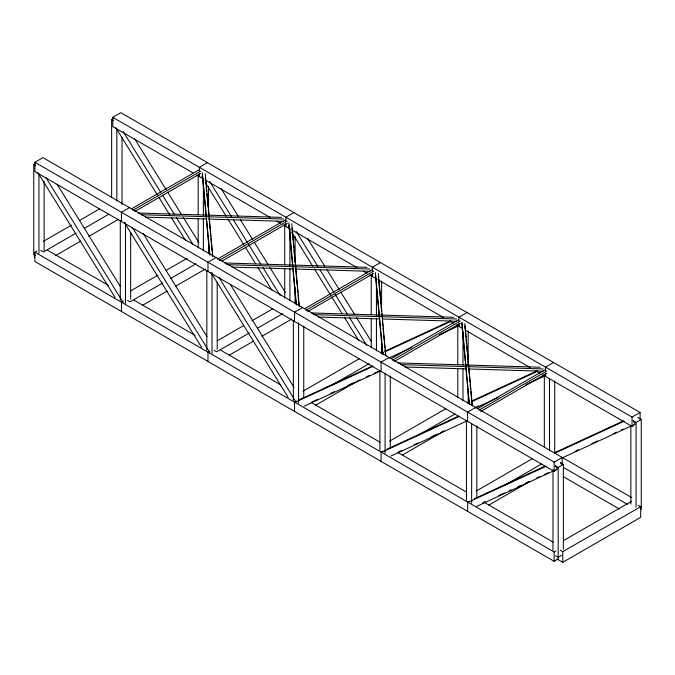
<?xml version="1.0" encoding="UTF-8"?>
<svg xmlns="http://www.w3.org/2000/svg" width="675" height="675" viewBox="0 0 675 675"><rect width="100%" height="100%" fill="white"/><g stroke="black" fill="none" stroke-linecap="round" stroke-linejoin="round"><path stroke-width="1.01" d="M555.938 470.332L554.15 471.369L34.914 171.593L34.914 162.295L42.964 157.655L631.884 497.661M192.966 172.91L112.801 126.63L112.801 117.332L120.85 112.683L640.086 412.459L640.086 419.69M35.48 255.555L33.75 254.559L33.75 164.624L35.48 163.62M111.637 197.041L111.637 119.661L113.366 118.657M43.394 241.346L71.466 225.138M79.616 220.43L99.537 208.929M558.622 558.723L554.15 561.305L34.914 261.529L34.914 252.231L36.703 251.201M76.157 233.069L43.554 251.893L41.04 250.442M84.308 228.369L108.759 214.253M129.507 207.613L121.458 212.262L121.458 221.552M207.385 162.65L199.344 167.299L199.344 171.425M131.735 208.693L198.754 169.999M132.806 210.355L200.728 171.138M55.325 255.741L80.679 241.102M88.83 236.393L118.716 219.139M134.62 211.587L200.728 173.416M130.832 290.782L158.001 275.096M166.151 270.397L186.983 258.365M123.247 301.16L121.458 302.198L121.458 311.487M162.692 283.036L130.089 301.86L127.575 300.409M170.843 278.328L196.197 263.689M216.042 257.58L207.993 262.229L207.993 271.519M293.929 212.608L285.879 217.257L285.879 221.392M217.375 259.183L285.297 219.966M219.35 260.322L287.272 221.105M142.771 305.176L167.223 291.06M175.373 286.36L205.259 269.106M222.067 261.031L287.272 223.383M217.375 340.748L243.641 325.586M251.792 320.878L272.616 308.855M209.782 351.127L207.993 352.156L207.993 361.454M249.235 332.994L216.624 351.818L214.118 350.367M257.386 328.295L282.741 313.656M302.586 307.538L294.536 312.188L294.536 321.477M380.464 262.575L372.414 267.224L372.414 271.35M304.813 308.618L371.832 269.924M305.885 310.281L373.807 271.063M229.306 355.143L253.758 341.027M261.908 336.319L291.794 319.064M307.699 311.512L373.807 273.341M303.007 391.23L359.159 358.813M296.325 401.085L294.536 402.123L294.536 411.413M332.142 385.054L369.276 363.614M389.121 357.505L381.071 362.146L381.071 371.444M467.007 312.533L458.958 317.183L458.958 321.317M391.357 358.577L458.367 319.891M392.42 360.239L460.342 321.03M315.841 405.11L357.505 381.054M394.234 361.479L460.342 323.308M389.543 441.197L445.694 408.78M382.86 451.052L381.071 452.081L381.071 461.379M418.686 435.012L454.908 414.096M475.656 407.464L467.615 412.113L467.615 421.402M553.542 362.5L545.493 367.149L545.493 371.275M477.892 408.544L544.911 369.849M478.963 410.206L546.885 370.988M402.384 455.068L444.04 431.013M480.769 411.438L546.885 373.267M476.086 491.155L532.229 458.738M469.403 501.01L467.615 502.048L467.615 511.338M505.221 484.979L541.451 464.062M34.914 162.295L554.15 462.071L562.199 457.431L562.199 463.624M112.801 117.332L632.036 417.108L640.086 412.459M488.919 505.035L529.673 481.503M555.576 465.893L558.174 467.395L563.363 464.4L563.363 549.104M633.462 420.93L636.061 422.432L641.25 419.428L641.25 509.363M542.759 374.861L632.036 426.398L633.825 425.368M563.524 540.599L631.446 501.382M34.914 252.231L554.15 552.007L555.938 550.977M560.267 550.218L562.781 551.669L640.668 506.706L640.668 517.345L562.781 562.317L556.917 558.925M555.576 555.829L558.174 557.331L561.634 555.331M381.105 352.991L383.003 352.114M384.91 351.236L450.529 320.929M381.62 353.354L383.518 352.477M385.425 351.599L451.043 321.292M388.893 358.062L411.716 347.515M439.298 334.775L459.27 325.552M299.413 399.718L372.642 365.892M296.123 401.836L373.157 366.255M311.453 402.224L318.102 399.144M330.472 393.441L334.268 391.677M347.583 385.535L353.295 382.894M358.045 380.7L359.952 379.823M366.601 376.743L369.461 375.427M374.212 373.233L378.017 371.478M304.358 406.097L380.43 370.963M467.64 402.95L469.547 402.072M471.445 401.195L537.064 370.887M471.96 401.558L537.578 371.25M475.875 407.219L478.727 405.903M475.436 408.021L498.26 397.482M525.833 384.742L545.805 375.519M386.902 449.238L458.232 416.298M382.666 451.794L459.692 416.222M397.988 452.182L401.794 450.428M414.155 444.715L417.96 442.96M431.274 436.809L436.978 434.177M441.737 431.983L443.635 431.106M390.892 456.064L466.973 420.922M554.183 452.917L623.607 420.854M554.698 453.279L624.113 421.217M574.771 451.474L578.576 449.719M591.891 443.568L597.594 440.927M613.761 433.46L616.612 432.143M621.371 429.95L623.27 429.072M561.971 457.987L635.2 424.162L633.217 420.466M474.398 498.757L544.767 466.256M469.201 501.761L546.235 466.18M482.625 503.027L485.477 501.711M498.791 495.56L504.495 492.927M509.254 490.725L511.152 489.847M517.809 486.776L520.661 485.46M525.42 483.258L529.225 481.503M536.827 477.993L539.679 476.668M544.438 474.474L548.243 472.719M476.483 506.461L557.314 469.125L555.331 465.438M138.198 213.022L281.543 217.384M141.218 214.734L283.508 219.054M145.429 217.139L206.567 218.995M208.676 219.063L283.508 221.332M224.741 262.988L367.031 267.308M226.699 264.659L370.043 269.021M231.972 267.098L293.102 268.954M295.211 269.021L370.043 271.299M311.276 312.947L453.566 317.275M313.242 314.626L456.578 318.98M318.507 317.064L379.645 318.921M382.801 319.013L456.578 321.258M397.82 362.914L540.11 367.234M400.832 364.618L543.122 368.947M405.051 367.023L466.18 368.879M468.29 368.947L543.122 371.225M637.791 417.437L641.25 419.428M111.637 119.661L113.366 120.656M196.611 175.011L202.981 178.689M205.715 180.267L270.397 217.612M276.775 221.29L280.412 223.4M283.146 224.977L289.524 228.656M292.258 230.234L356.932 267.57M363.31 271.257L366.955 273.358M369.689 274.936L376.059 278.615M377.882 279.669L443.467 317.537M449.845 321.216L453.49 323.317M456.224 324.894L462.603 328.582M465.337 330.159L530.01 367.495M535.477 370.651L540.034 373.283M638.153 505.254L640.668 506.706M560.773 462.898L563.363 464.4M563.718 467.598L627.48 504.411M33.75 164.624L35.48 165.62M563.718 476.888L619.279 508.975M47.52 250.214L108.557 285.449M134.055 300.181L195.092 335.416M220.598 350.139L280.716 384.851M311.69 402.73L380.008 442.176M398.225 452.697L466.552 492.142M483.857 502.132L553.087 542.101M307.547 238.376L324.751 266.178M326.97 269.764L339.171 289.499M340.833 292.182L354.704 314.609M356.366 317.292L371.343 341.508M296.257 231.517L317.891 266.49M320.11 270.076L333.982 292.494M335.087 294.283L347.296 314.018M349.507 317.604L366.711 345.406M288.343 226.792L290.014 229.483M291.676 232.175L312.753 266.245M314.415 268.937L330.505 294.941M331.611 296.738L342.157 313.774M344.377 317.36L358.796 340.681M221.012 188.418L238.207 216.219M240.427 219.805L252.636 239.532M254.298 242.224L268.161 264.642M269.831 267.334L285.365 292.444M209.714 181.55L231.348 216.523M233.567 220.109L247.438 242.528M248.552 244.325L260.752 264.052M262.972 267.637L280.167 295.439M201.808 176.825L202.913 178.622M205.689 183.102L226.218 216.287M227.88 218.978L243.962 244.983M245.632 247.674L255.614 263.815M257.833 267.401L272.261 290.714M230.217 284.243L294.013 387.374M134.477 138.451L166.092 189.574M167.754 192.257L181.626 214.684M183.288 217.367L198.821 242.477M218.928 277.374L296.038 402.03M211.013 272.649L288.124 397.305M123.179 131.591L160.903 192.569M162.565 195.261L174.218 214.093M176.437 217.679L193.075 244.578M115.822 127.761L157.427 195.016M159.089 197.707L169.627 214.751M171.298 217.434L185.718 240.756M143.125 233.381L206.921 336.513M132.384 227.416L209.495 352.063M124.478 222.691L201.589 347.338M57.147 184.317L120.386 286.546M45.849 177.449L122.96 302.105M37.935 172.724L115.045 297.38M560.52 462.434L561.516 464.282M464.847 323.544L472.365 405.953M464.847 325.823L465.227 329.991M465.421 332.075L465.893 337.298M466.087 339.382L466.56 344.596M466.754 346.68L467.227 351.894M467.421 353.987L467.893 359.201M468.079 361.285L468.467 365.462M468.745 368.592L469.226 373.807M469.513 376.937L469.986 382.151M470.171 384.235L470.652 389.45M470.838 391.542L471.319 396.757M471.504 398.841L471.985 404.055M461.97 322.582L469.387 403.954M461.776 322.777L465.674 365.546M465.868 367.63L469.193 404.139M378.312 273.577L385.822 355.987M378.312 275.856L380.211 296.722M380.405 298.806L380.877 304.02M381.071 306.113L381.544 311.327L381.637 281.045M381.738 313.411L381.923 315.495M382.396 320.709L382.877 325.932M383.062 328.016L383.543 333.231M383.729 335.315L384.21 340.529M384.396 342.622L384.868 347.836M385.062 349.92L385.535 355.134M375.427 272.624L382.843 353.987M375.427 274.902L379.139 315.579M379.426 318.71L382.657 354.181M291.777 223.619L299.287 306.028M291.963 227.981L292.435 233.196M292.629 235.28L293.102 240.503M293.296 242.587L293.768 247.801M293.962 249.885L294.435 255.099M294.629 257.192L295.102 262.406L295.093 236.317M295.675 268.667L297.194 285.356M297.38 287.44L297.861 292.655M298.046 294.747L298.527 299.962M298.713 302.046L299.093 306.222M288.892 222.657L296.401 305.066M288.892 224.935L292.604 265.621M292.882 268.751L296.123 304.214M205.234 173.652L212.752 256.061M205.521 179.061L205.993 184.275M206.187 186.359L206.66 191.582M206.854 193.666L208.086 207.225M208.28 209.309L208.752 214.532M209.132 218.7L209.419 221.83M209.613 223.914L210.085 229.137M210.271 231.221L210.752 236.436M210.938 238.52L211.418 243.734M211.604 245.827L212.085 251.041M212.271 253.125L212.557 256.255M202.348 172.69L209.866 255.108M202.348 174.977L206.061 215.654M206.347 218.784L209.579 254.256M636.061 422.432L636.061 507.136M632.036 417.108L632.036 426.398M630.863 425.706L630.863 504.141M562.781 551.669L562.781 562.317M558.174 467.395L558.174 557.331M554.715 380.97L554.715 453.127M554.15 462.071L554.15 471.369M554.15 552.007L554.15 561.305M552.977 469.623L552.977 550.15M549.517 378.743L549.517 450.9M545.493 373.343L545.493 376.439M544.328 374.701L544.328 446.858M476.828 425.942L476.828 498.099M471.639 423.706L471.639 503.187M468.172 331.012L468.172 365.521M468.172 391.66L468.172 403.169M466.442 420.711L466.442 500.183M462.983 331.914L462.983 365.377M462.983 368.516L462.983 400.933M458.958 323.376L458.958 326.472M457.785 324.734L457.785 364.475M457.785 368.66L457.785 397.938M390.285 375.975L390.285 448.132M385.096 373.748L385.096 453.22M381.637 335.424L381.637 353.202M379.907 370.744L379.907 450.225M376.439 284.048L376.439 315.419M376.439 318.558L376.439 350.975M372.414 273.417L372.414 276.514M371.25 274.776L371.25 314.508M371.25 318.693L371.25 347.971M303.75 326.017L303.75 398.166M298.561 322.734L298.561 403.262M295.093 287.558L295.093 303.244M293.363 320.785L293.363 400.258M289.904 228.85L289.904 265.452M289.904 268.591L289.904 301.008M285.879 223.45L285.879 226.555M284.715 224.809L284.715 264.549M284.715 268.734L284.715 298.012M217.215 282.327L217.215 349.253M212.018 272.776L212.018 353.295M208.558 186.351L208.558 214.582M208.558 239.684L208.558 253.277M206.828 270.827L206.828 350.3M203.361 179.938L203.361 215.494M203.361 218.632L203.361 251.049M199.344 173.492L199.344 176.588M198.172 175.897L198.172 214.582M198.172 218.767L198.172 248.046M130.672 232.36L130.672 299.287M125.483 222.809L125.483 303.337M122.023 137.43L122.023 204.365M120.285 220.86L120.285 300.333M116.826 128.925L116.826 201.082M44.137 181.356L44.137 250.374M38.939 173.897L38.939 253.37M34.332 254.315L34.332 257.217"/></g></svg>
